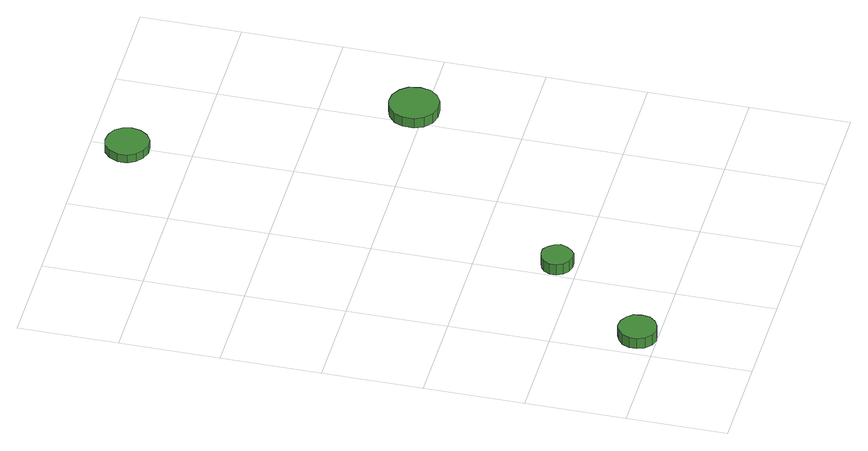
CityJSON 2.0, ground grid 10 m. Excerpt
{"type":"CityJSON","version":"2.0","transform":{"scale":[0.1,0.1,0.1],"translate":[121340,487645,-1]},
"CityObjects":{
"tree1":{"type":"SolitaryVegetationObject","attributes":{"function":"something"},"geometry":[{"type":"MultiSurface","lod":"1","boundaries":[[[0,1,2,3,4,5,6,7,8,9,10,11,12,13,14]],[[15,16,17,18,19,20,21,22,23,24,25,26,27,28,29]],[[0,29,28,1]],[[1,28,27,2]],[[2,27,26,3]],[[3,26,25,4]],[[4,25,24,5]],[[5,24,23,6]],[[6,23,22,7]],[[7,22,21,8]],[[8,21,20,9]],[[9,20,19,10]],[[10,19,18,11]],[[11,18,17,12]],[[12,17,16,13]],[[13,16,15,14]],[[14,15,29,0]]]}]},
"tree2":{"type":"SolitaryVegetationObject","attributes":{"function":"something"},"geometry":[{"type":"MultiSurface","lod":"1","boundaries":[[[30,31,32,33,34,35,36,37,38,39,40,41,42,43,44]],[[45,46,47,48,49,50,51,52,53,54,55,56,57,58,59]],[[30,59,58,31]],[[31,58,57,32]],[[32,57,56,33]],[[33,56,55,34]],[[34,55,54,35]],[[35,54,53,36]],[[36,53,52,37]],[[37,52,51,38]],[[38,51,50,39]],[[39,50,49,40]],[[40,49,48,41]],[[41,48,47,42]],[[42,47,46,43]],[[43,46,45,44]],[[44,45,59,30]]]}]},
"tree3":{"type":"SolitaryVegetationObject","attributes":{"function":"something"},"geometry":[{"type":"MultiSurface","lod":"1","boundaries":[[[60,61,62,63,64,65,66,67,68,69,70,71,72,73,74]],[[75,76,77,78,79,80,81,82,83,84,85,86,87,88,89]],[[60,89,88,61]],[[61,88,87,62]],[[62,87,86,63]],[[63,86,85,64]],[[64,85,84,65]],[[65,84,83,66]],[[66,83,82,67]],[[67,82,81,68]],[[68,81,80,69]],[[69,80,79,70]],[[70,79,78,71]],[[71,78,77,72]],[[72,77,76,73]],[[73,76,75,74]],[[74,75,89,60]]]}]},
"tree4":{"type":"SolitaryVegetationObject","attributes":{"function":"something"},"geometry":[{"type":"MultiSurface","lod":"1","boundaries":[[[90,91,92,93,94,95,96,97,98,99,100,101,102,103,104]],[[105,106,107,108,109,110,111,112,113,114,115,116,117,118,119]],[[90,119,118,91]],[[91,118,117,92]],[[92,117,116,93]],[[93,116,115,94]],[[94,115,114,95]],[[95,114,113,96]],[[96,113,112,97]],[[97,112,111,98]],[[98,111,110,99]],[[99,110,109,100]],[[100,109,108,101]],[[101,108,107,102]],[[102,107,106,103]],[[103,106,105,104]],[[104,105,119,90]]]}]}
},
"vertices":[
[46,20,20],[45,28,20],[40,34,20],[33,38,20],[25,39,20],[18,36,20],[12,31,20],[9,24,20],[9,16,20],[12,9,20],[18,3,20],[25,1,20],[33,2,20],[40,6,20],[45,12,20],[45,12,8],[40,6,8],[33,2,8],[25,1,8],[18,3,8],[12,9,8],[9,16,8],[9,24,8],[12,31,8],[18,36,8],[25,39,8],[33,38,8],[40,34,8],[45,28,8],[46,20,8],
[135,122,20],[133,128,20],[129,133,20],[124,137,20],[117,137,20],[111,135,20],[106,131,20],[103,125,20],[103,118,20],[106,112,20],[111,108,20],[117,106,20],[124,106,20],[129,110,20],[133,115,20],[133,115,8],[129,110,8],[124,106,8],[117,106,8],[111,108,8],[106,112,8],[103,118,8],[103,125,8],[106,131,8],[111,135,8],[117,137,8],[124,137,8],[129,133,8],[133,128,8],[135,122,8],
[218,564,18],[216,573,18],[211,580,18],[203,584,18],[194,585,18],[186,583,18],[179,577,18],[175,568,18],[175,559,18],[179,551,18],[186,545,18],[194,542,18],[203,543,18],[211,548,18],[216,555,18],[216,555,9],[211,548,9],[203,543,9],[194,542,9],[186,545,9],[179,551,9],[175,559,9],[175,568,9],[179,577,9],[186,583,9],[194,585,9],[203,584,9],[211,580,9],[216,573,9],[218,564,9],
[343,310,19],[341,321,19],[335,329,19],[326,334,19],[315,335,19],[306,332,19],[298,325,19],[294,316,19],[294,305,19],[298,296,19],[306,289,19],[315,286,19],[326,287,19],[335,292,19],[341,300,19],[341,300,8],[335,292,8],[326,287,8],[315,286,8],[306,289,8],[298,296,8],[294,305,8],[294,316,8],[298,325,8],[306,332,8],[315,335,8],[326,334,8],[335,329,8],[341,321,8],[343,310,8]
]}
